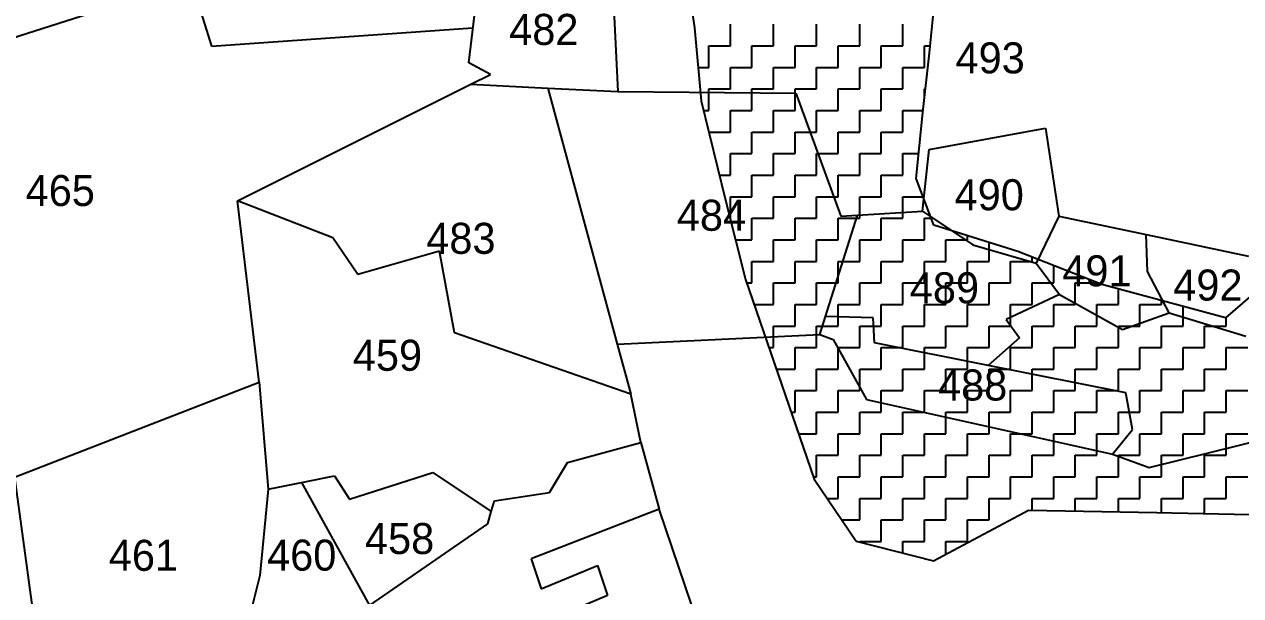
# Model space of a CAD drawing. Header units: metres. Extents: x 291362 to 296970, y 2012513 to 2016467.
# Drawn here: x 292819.4 to 293179.6, y 2015022.6 to 2015191.9 of the extents above; entities that cross this region are included whole.
import ezdxf
from ezdxf.enums import TextEntityAlignment as Align

# ---------------------------------------------------------------- set-up
doc = ezdxf.new("R2010")
doc.units = ezdxf.units.M
for name, color, linetype in [('POLY_HATCH', 12, 'Continuous'), ('POLY_PARCEL', 6, 'Continuous'), ('TEXT_PARCEL', 7, 'Continuous')]:
    doc.layers.add(name, color=color, linetype=linetype)
doc.styles.add('TEXT_MAP', font='')
doc.styles.get('TEXT_MAP').set_extended_font_data('Kruti Dev 050')

msp = doc.modelspace()

# ---------------------------------------------------------------- linework, layer by layer
at = {"layer": 'POLY_HATCH'}
for p, q in [((293087.45, 2015183.42), (293090.07, 2015210.22)), ((293015.94, 2015203.89), (293017.9, 2015190.81)), ((293017.9, 2015190.81), (293019.86, 2015169.24)), ((293085.49, 2015165.76), (293087.45, 2015183.42)), ((293019.86, 2015169.24), (293027.06, 2015139.82)), ((293083.53, 2015146.15), (293085.49, 2015165.76)), ((293088.76, 2015132.42), (293083.53, 2015146.15)), ((293027.06, 2015139.82), (293032.95, 2015116.28)), ((293113.62, 2015124.57), (293088.76, 2015132.42)), ((293138.48, 2015114.76), (293113.62, 2015124.57)), ((293194.09, 2015121.3), (293175.12, 2015104.96)), ((293032.95, 2015116.28), (293053.33, 2015057.12)), ((293175.12, 2015104.96), (293138.48, 2015114.76)), ((293053.33, 2015057.12), (293065.76, 2015038.81)), ((293088.66, 2015032.92), (293116.79, 2015047.96)), ((293116.79, 2015047.96), (293154.74, 2015047.31)), ((293154.74, 2015047.31), (293182.21, 2015046.65)), ((293065.76, 2015038.81), (293088.66, 2015032.92))]:
    msp.add_line(p, q, dxfattribs=at)
at = {"layer": 'POLY_HATCH', "linetype": 'Continuous'}
for p, q in [((293028.51, 2015185.47), (293028.51, 2015191.85)), ((293041.28, 2015185.47), (293041.28, 2015191.85)), ((293054.04, 2015185.47), (293054.04, 2015191.85)), ((293066.8, 2015185.47), (293066.8, 2015191.85)), ((293079.57, 2015185.47), (293079.57, 2015191.85)), ((293022.13, 2015185.47), (293028.51, 2015185.47)), ((293022.13, 2015179.09), (293022.13, 2015185.47)), ((293034.89, 2015185.47), (293041.28, 2015185.47)), ((293034.89, 2015179.09), (293034.89, 2015185.47)), ((293047.66, 2015185.47), (293054.04, 2015185.47)), ((293047.66, 2015179.09), (293047.66, 2015185.47)), ((293060.42, 2015185.47), (293066.8, 2015185.47)), ((293060.42, 2015179.09), (293060.42, 2015185.47)), ((293073.19, 2015185.47), (293079.57, 2015185.47)), ((293073.19, 2015179.09), (293073.19, 2015185.47)), ((293085.95, 2015185.47), (293087.65, 2015185.47)), ((293085.95, 2015179.09), (293085.95, 2015185.47)), ((293018.97, 2015179.09), (293022.13, 2015179.09)), ((293028.51, 2015179.09), (293034.89, 2015179.09)), ((293028.51, 2015172.7), (293028.51, 2015179.09)), ((293041.28, 2015179.09), (293047.66, 2015179.09)), ((293041.28, 2015172.7), (293041.28, 2015179.09)), ((293054.04, 2015179.09), (293060.42, 2015179.09)), ((293054.04, 2015172.7), (293054.04, 2015179.09)), ((293066.8, 2015179.09), (293073.19, 2015179.09)), ((293066.8, 2015172.7), (293066.8, 2015179.09)), ((293079.57, 2015179.09), (293085.95, 2015179.09)), ((293079.57, 2015172.7), (293079.57, 2015179.09)), ((293022.13, 2015172.7), (293028.51, 2015172.7)), ((293022.13, 2015166.32), (293022.13, 2015172.7)), ((293034.89, 2015172.7), (293041.28, 2015172.7)), ((293034.89, 2015166.32), (293034.89, 2015172.7)), ((293047.66, 2015172.7), (293054.04, 2015172.7)), ((293047.66, 2015166.32), (293047.66, 2015172.7)), ((293060.42, 2015172.7), (293066.8, 2015172.7)), ((293060.42, 2015166.32), (293060.42, 2015172.7)), ((293073.19, 2015172.7), (293079.57, 2015172.7)), ((293073.19, 2015166.32), (293073.19, 2015172.7)), ((293085.95, 2015172.7), (293086.26, 2015172.7)), ((293085.95, 2015169.89), (293085.95, 2015172.7)), ((293020.58, 2015166.32), (293022.13, 2015166.32)), ((293028.51, 2015166.32), (293034.89, 2015166.32)), ((293028.51, 2015159.94), (293028.51, 2015166.32)), ((293041.28, 2015166.32), (293047.66, 2015166.32)), ((293041.28, 2015159.94), (293041.28, 2015166.32)), ((293054.04, 2015166.32), (293060.42, 2015166.32)), ((293054.04, 2015159.94), (293054.04, 2015166.32)), ((293066.8, 2015166.32), (293073.19, 2015166.32)), ((293066.8, 2015159.94), (293066.8, 2015166.32)), ((293079.57, 2015166.32), (293085.55, 2015166.32)), ((293079.57, 2015159.94), (293079.57, 2015166.32)), ((293022.14, 2015159.94), (293028.51, 2015159.94)), ((293034.89, 2015159.94), (293041.28, 2015159.94)), ((293034.89, 2015153.56), (293034.89, 2015159.94)), ((293047.66, 2015159.94), (293054.04, 2015159.94)), ((293047.66, 2015153.56), (293047.66, 2015159.94)), ((293060.42, 2015159.94), (293066.8, 2015159.94)), ((293060.42, 2015153.56), (293060.42, 2015159.94)), ((293073.19, 2015159.94), (293079.57, 2015159.94)), ((293073.19, 2015153.56), (293073.19, 2015159.94)), ((293028.51, 2015153.56), (293034.89, 2015153.56)), ((293028.51, 2015147.18), (293028.51, 2015153.56)), ((293041.28, 2015153.56), (293047.66, 2015153.56)), ((293041.28, 2015147.18), (293041.28, 2015153.56)), ((293054.04, 2015153.56), (293060.42, 2015153.56)), ((293054.04, 2015147.18), (293054.04, 2015153.56)), ((293066.8, 2015153.56), (293073.19, 2015153.56)), ((293066.8, 2015147.18), (293066.8, 2015153.56)), ((293079.57, 2015153.56), (293084.27, 2015153.56)), ((293079.57, 2015147.18), (293079.57, 2015153.56)), ((293025.26, 2015147.18), (293028.51, 2015147.18)), ((293034.89, 2015147.18), (293041.28, 2015147.18)), ((293034.89, 2015140.79), (293034.89, 2015147.18)), ((293047.66, 2015147.18), (293054.04, 2015147.18)), ((293047.66, 2015140.79), (293047.66, 2015147.18)), ((293060.42, 2015147.18), (293066.8, 2015147.18)), ((293060.42, 2015140.79), (293060.42, 2015147.18)), ((293073.19, 2015147.18), (293079.57, 2015147.18)), ((293073.19, 2015140.79), (293073.19, 2015147.18)), ((293028.51, 2015140.79), (293034.89, 2015140.79)), ((293028.51, 2015134.41), (293028.51, 2015140.79)), ((293041.28, 2015140.79), (293047.66, 2015140.79)), ((293041.28, 2015134.41), (293041.28, 2015140.79)), ((293054.04, 2015140.79), (293060.42, 2015140.79)), ((293054.04, 2015134.41), (293054.04, 2015140.79)), ((293066.8, 2015140.79), (293073.19, 2015140.79)), ((293066.8, 2015134.41), (293066.8, 2015140.79)), ((293079.57, 2015140.79), (293085.57, 2015140.79)), ((293079.57, 2015134.41), (293079.57, 2015140.79)), ((293028.41, 2015134.41), (293028.51, 2015134.41)), ((293034.89, 2015134.41), (293041.28, 2015134.41)), ((293034.89, 2015128.03), (293034.89, 2015134.41)), ((293047.66, 2015134.41), (293054.04, 2015134.41)), ((293047.66, 2015128.03), (293047.66, 2015134.41)), ((293060.42, 2015134.41), (293066.8, 2015134.41)), ((293060.42, 2015128.03), (293060.42, 2015134.41)), ((293073.19, 2015134.41), (293079.57, 2015134.41)), ((293073.19, 2015128.03), (293073.19, 2015134.41)), ((293085.95, 2015134.41), (293088, 2015134.41)), ((293085.95, 2015128.03), (293085.95, 2015134.41)), ((293030.01, 2015128.03), (293034.89, 2015128.03)), ((293041.28, 2015128.03), (293047.66, 2015128.03)), ((293041.28, 2015121.65), (293041.28, 2015128.03)), ((293054.04, 2015128.03), (293060.42, 2015128.03)), ((293054.04, 2015121.65), (293054.04, 2015128.03)), ((293066.8, 2015128.03), (293073.19, 2015128.03)), ((293066.8, 2015121.65), (293066.8, 2015128.03)), ((293079.57, 2015128.03), (293085.95, 2015128.03)), ((293079.57, 2015121.65), (293079.57, 2015128.03)), ((293092.33, 2015128.03), (293098.71, 2015128.03)), ((293092.33, 2015121.65), (293092.33, 2015128.03)), ((293098.71, 2015128.03), (293098.71, 2015129.28)), ((293105.09, 2015121.65), (293105.09, 2015127.26)), ((293034.89, 2015121.65), (293041.28, 2015121.65)), ((293034.89, 2015115.27), (293034.89, 2015121.65)), ((293047.66, 2015121.65), (293054.04, 2015121.65)), ((293047.66, 2015115.27), (293047.66, 2015121.65)), ((293060.42, 2015121.65), (293066.8, 2015121.65)), ((293060.42, 2015115.27), (293060.42, 2015121.65)), ((293073.19, 2015121.65), (293079.57, 2015121.65)), ((293073.19, 2015115.27), (293073.19, 2015121.65)), ((293085.95, 2015121.65), (293092.33, 2015121.65)), ((293085.95, 2015115.27), (293085.95, 2015121.65)), ((293098.71, 2015121.65), (293105.09, 2015121.65)), ((293098.71, 2015115.27), (293098.71, 2015121.65)), ((293111.48, 2015121.65), (293117.86, 2015121.65)), ((293111.48, 2015115.27), (293111.48, 2015121.65)), ((293117.86, 2015121.65), (293117.86, 2015122.9)), ((293124.24, 2015115.27), (293124.24, 2015120.38)), ((293033.3, 2015115.27), (293034.89, 2015115.27)), ((293041.28, 2015115.27), (293047.66, 2015115.27)), ((293041.28, 2015108.89), (293041.28, 2015115.27)), ((293054.04, 2015115.27), (293060.42, 2015115.27)), ((293054.04, 2015108.89), (293054.04, 2015115.27)), ((293066.8, 2015115.27), (293073.19, 2015115.27)), ((293066.8, 2015108.89), (293066.8, 2015115.27)), ((293079.57, 2015115.27), (293085.95, 2015115.27)), ((293079.57, 2015108.89), (293079.57, 2015115.27)), ((293092.33, 2015115.27), (293098.71, 2015115.27)), ((293092.33, 2015108.89), (293092.33, 2015115.27)), ((293105.09, 2015115.27), (293111.48, 2015115.27)), ((293105.09, 2015108.89), (293105.09, 2015115.27)), ((293117.86, 2015115.27), (293124.24, 2015115.27)), ((293117.86, 2015108.89), (293117.86, 2015115.27)), ((293130.62, 2015115.27), (293137, 2015115.27)), ((293130.62, 2015108.89), (293130.62, 2015115.27)), ((293137, 2015115.27), (293137, 2015115.35)), ((293143.39, 2015108.89), (293143.39, 2015113.45)), ((293035.49, 2015108.89), (293041.28, 2015108.89)), ((293047.66, 2015108.89), (293054.04, 2015108.89)), ((293047.66, 2015102.5), (293047.66, 2015108.89)), ((293060.42, 2015108.89), (293066.8, 2015108.89)), ((293060.42, 2015102.5), (293060.42, 2015108.89)), ((293073.19, 2015108.89), (293079.57, 2015108.89)), ((293073.19, 2015102.5), (293073.19, 2015108.89)), ((293085.95, 2015108.89), (293092.33, 2015108.89)), ((293085.95, 2015102.5), (293085.95, 2015108.89)), ((293098.71, 2015108.89), (293105.09, 2015108.89)), ((293098.71, 2015102.5), (293098.71, 2015108.89)), ((293111.48, 2015108.89), (293117.86, 2015108.89)), ((293111.48, 2015102.5), (293111.48, 2015108.89)), ((293124.24, 2015108.89), (293130.62, 2015108.89)), ((293124.24, 2015102.5), (293124.24, 2015108.89)), ((293137, 2015108.89), (293143.39, 2015108.89)), ((293137, 2015102.5), (293137, 2015108.89)), ((293149.77, 2015108.89), (293156.15, 2015108.89)), ((293149.77, 2015102.5), (293149.77, 2015108.89)), ((293156.15, 2015108.89), (293156.15, 2015110.03)), ((293162.53, 2015102.5), (293162.53, 2015108.33)), ((293041.28, 2015102.5), (293047.66, 2015102.5)), ((293041.28, 2015096.12), (293041.28, 2015102.5)), ((293054.04, 2015102.5), (293060.42, 2015102.5)), ((293054.04, 2015096.12), (293054.04, 2015102.5)), ((293066.8, 2015102.5), (293073.19, 2015102.5)), ((293066.8, 2015096.12), (293066.8, 2015102.5)), ((293079.57, 2015102.5), (293085.95, 2015102.5)), ((293079.57, 2015096.12), (293079.57, 2015102.5)), ((293092.33, 2015102.5), (293098.71, 2015102.5)), ((293092.33, 2015096.12), (293092.33, 2015102.5)), ((293105.09, 2015102.5), (293111.48, 2015102.5)), ((293105.09, 2015096.12), (293105.09, 2015102.5)), ((293117.86, 2015102.5), (293124.24, 2015102.5)), ((293117.86, 2015096.12), (293117.86, 2015102.5)), ((293130.62, 2015102.5), (293137, 2015102.5)), ((293130.62, 2015096.12), (293130.62, 2015102.5)), ((293143.39, 2015102.5), (293149.77, 2015102.5)), ((293143.39, 2015096.12), (293143.39, 2015102.5)), ((293156.15, 2015102.5), (293162.53, 2015102.5)), ((293156.15, 2015096.12), (293156.15, 2015102.5)), ((293168.91, 2015102.5), (293175.3, 2015102.5)), ((293168.91, 2015096.12), (293168.91, 2015102.5)), ((293175.3, 2015102.5), (293175.3, 2015105.11)), ((293039.89, 2015096.12), (293041.28, 2015096.12)), ((293047.66, 2015096.12), (293054.04, 2015096.12)), ((293047.66, 2015089.74), (293047.66, 2015096.12)), ((293060.42, 2015096.12), (293066.8, 2015096.12)), ((293060.42, 2015089.74), (293060.42, 2015096.12)), ((293073.19, 2015096.12), (293079.57, 2015096.12)), ((293073.19, 2015089.74), (293073.19, 2015096.12)), ((293085.95, 2015096.12), (293092.33, 2015096.12)), ((293085.95, 2015089.74), (293085.95, 2015096.12)), ((293098.71, 2015096.12), (293105.09, 2015096.12)), ((293098.71, 2015089.74), (293098.71, 2015096.12)), ((293111.48, 2015096.12), (293117.86, 2015096.12)), ((293111.48, 2015089.74), (293111.48, 2015096.12)), ((293124.24, 2015096.12), (293130.62, 2015096.12)), ((293124.24, 2015089.74), (293124.24, 2015096.12)), ((293137, 2015096.12), (293143.39, 2015096.12)), ((293137, 2015089.74), (293137, 2015096.12)), ((293149.77, 2015096.12), (293156.15, 2015096.12)), ((293149.77, 2015089.74), (293149.77, 2015096.12)), ((293162.53, 2015096.12), (293168.91, 2015096.12)), ((293162.53, 2015089.74), (293162.53, 2015096.12)), ((293175.3, 2015096.12), (293181.68, 2015096.12)), ((293175.3, 2015089.74), (293175.3, 2015096.12)), ((293042.09, 2015089.74), (293047.66, 2015089.74)), ((293054.04, 2015089.74), (293060.42, 2015089.74)), ((293054.04, 2015083.36), (293054.04, 2015089.74)), ((293066.8, 2015089.74), (293073.19, 2015089.74)), ((293066.8, 2015083.36), (293066.8, 2015089.74)), ((293079.57, 2015089.74), (293085.95, 2015089.74)), ((293079.57, 2015083.36), (293079.57, 2015089.74)), ((293092.33, 2015089.74), (293098.71, 2015089.74)), ((293092.33, 2015083.36), (293092.33, 2015089.74)), ((293105.09, 2015089.74), (293111.48, 2015089.74)), ((293105.09, 2015083.36), (293105.09, 2015089.74)), ((293117.86, 2015089.74), (293124.24, 2015089.74)), ((293117.86, 2015083.36), (293117.86, 2015089.74)), ((293130.62, 2015089.74), (293137, 2015089.74)), ((293130.62, 2015083.36), (293130.62, 2015089.74)), ((293143.39, 2015089.74), (293149.77, 2015089.74)), ((293143.39, 2015083.36), (293143.39, 2015089.74)), ((293156.15, 2015089.74), (293162.53, 2015089.74)), ((293156.15, 2015083.36), (293156.15, 2015089.74)), ((293168.91, 2015089.74), (293175.3, 2015089.74)), ((293168.91, 2015083.36), (293168.91, 2015089.74)), ((293047.66, 2015083.36), (293054.04, 2015083.36)), ((293047.66, 2015076.98), (293047.66, 2015083.36)), ((293060.42, 2015083.36), (293066.8, 2015083.36)), ((293060.42, 2015076.98), (293060.42, 2015083.36)), ((293073.19, 2015083.36), (293079.57, 2015083.36)), ((293073.19, 2015076.98), (293073.19, 2015083.36)), ((293085.95, 2015083.36), (293092.33, 2015083.36)), ((293085.95, 2015076.98), (293085.95, 2015083.36)), ((293098.71, 2015083.36), (293105.09, 2015083.36)), ((293098.71, 2015076.98), (293098.71, 2015083.36)), ((293111.48, 2015083.36), (293117.86, 2015083.36)), ((293111.48, 2015076.98), (293111.48, 2015083.36)), ((293124.24, 2015083.36), (293130.62, 2015083.36)), ((293124.24, 2015076.98), (293124.24, 2015083.36)), ((293137, 2015083.36), (293143.39, 2015083.36)), ((293137, 2015076.98), (293137, 2015083.36)), ((293149.77, 2015083.36), (293156.15, 2015083.36)), ((293149.77, 2015076.98), (293149.77, 2015083.36)), ((293162.53, 2015083.36), (293168.91, 2015083.36)), ((293162.53, 2015076.98), (293162.53, 2015083.36)), ((293175.3, 2015083.36), (293181.68, 2015083.36)), ((293175.3, 2015076.98), (293175.3, 2015083.36)), ((293046.49, 2015076.98), (293047.66, 2015076.98)), ((293054.04, 2015076.98), (293060.42, 2015076.98)), ((293054.04, 2015070.59), (293054.04, 2015076.98)), ((293066.8, 2015076.98), (293073.19, 2015076.98)), ((293066.8, 2015070.59), (293066.8, 2015076.98)), ((293079.57, 2015076.98), (293085.95, 2015076.98)), ((293079.57, 2015070.59), (293079.57, 2015076.98)), ((293092.33, 2015076.98), (293098.71, 2015076.98)), ((293092.33, 2015070.59), (293092.33, 2015076.98)), ((293105.09, 2015076.98), (293111.48, 2015076.98)), ((293105.09, 2015070.59), (293105.09, 2015076.98)), ((293117.86, 2015076.98), (293124.24, 2015076.98)), ((293117.86, 2015070.59), (293117.86, 2015076.98)), ((293130.62, 2015076.98), (293137, 2015076.98)), ((293130.62, 2015070.59), (293130.62, 2015076.98)), ((293143.39, 2015076.98), (293149.77, 2015076.98)), ((293143.39, 2015070.59), (293143.39, 2015076.98)), ((293156.15, 2015076.98), (293162.53, 2015076.98)), ((293156.15, 2015070.59), (293156.15, 2015076.98)), ((293168.91, 2015076.98), (293175.3, 2015076.98)), ((293168.91, 2015070.59), (293168.91, 2015076.98)), ((293048.69, 2015070.59), (293054.04, 2015070.59)), ((293060.42, 2015070.59), (293066.8, 2015070.59)), ((293060.42, 2015064.21), (293060.42, 2015070.59)), ((293073.19, 2015070.59), (293079.57, 2015070.59)), ((293073.19, 2015064.21), (293073.19, 2015070.59)), ((293085.95, 2015070.59), (293092.33, 2015070.59)), ((293085.95, 2015064.21), (293085.95, 2015070.59)), ((293098.71, 2015070.59), (293105.09, 2015070.59)), ((293098.71, 2015064.21), (293098.71, 2015070.59)), ((293111.48, 2015070.59), (293117.86, 2015070.59)), ((293111.48, 2015064.21), (293111.48, 2015070.59)), ((293124.24, 2015070.59), (293130.62, 2015070.59)), ((293124.24, 2015064.21), (293124.24, 2015070.59)), ((293137, 2015070.59), (293143.39, 2015070.59)), ((293137, 2015064.21), (293137, 2015070.59)), ((293149.77, 2015070.59), (293156.15, 2015070.59)), ((293149.77, 2015064.21), (293149.77, 2015070.59)), ((293162.53, 2015070.59), (293168.91, 2015070.59)), ((293162.53, 2015064.21), (293162.53, 2015070.59)), ((293175.3, 2015070.59), (293181.68, 2015070.59)), ((293175.3, 2015064.21), (293175.3, 2015070.59)), ((293054.04, 2015064.21), (293060.42, 2015064.21)), ((293054.04, 2015057.83), (293054.04, 2015064.21)), ((293066.8, 2015064.21), (293073.19, 2015064.21)), ((293066.8, 2015057.83), (293066.8, 2015064.21)), ((293079.57, 2015064.21), (293085.95, 2015064.21)), ((293079.57, 2015057.83), (293079.57, 2015064.21)), ((293092.33, 2015064.21), (293098.71, 2015064.21)), ((293092.33, 2015057.83), (293092.33, 2015064.21)), ((293105.09, 2015064.21), (293111.48, 2015064.21)), ((293105.09, 2015057.83), (293105.09, 2015064.21)), ((293117.86, 2015064.21), (293124.24, 2015064.21)), ((293117.86, 2015057.83), (293117.86, 2015064.21)), ((293130.62, 2015064.21), (293137, 2015064.21)), ((293130.62, 2015057.83), (293130.62, 2015064.21)), ((293143.39, 2015064.21), (293149.77, 2015064.21)), ((293143.39, 2015057.83), (293143.39, 2015064.21)), ((293156.15, 2015064.21), (293162.53, 2015064.21)), ((293156.15, 2015057.83), (293156.15, 2015064.21)), ((293168.91, 2015064.21), (293175.3, 2015064.21)), ((293168.91, 2015057.83), (293168.91, 2015064.21)), ((293053.09, 2015057.83), (293054.04, 2015057.83)), ((293060.42, 2015057.83), (293066.8, 2015057.83)), ((293060.42, 2015051.45), (293060.42, 2015057.83)), ((293073.19, 2015057.83), (293079.57, 2015057.83)), ((293073.19, 2015051.45), (293073.19, 2015057.83)), ((293085.95, 2015057.83), (293092.33, 2015057.83)), ((293085.95, 2015051.45), (293085.95, 2015057.83)), ((293098.71, 2015057.83), (293105.09, 2015057.83)), ((293098.71, 2015051.45), (293098.71, 2015057.83)), ((293111.48, 2015057.83), (293117.86, 2015057.83)), ((293111.48, 2015051.45), (293111.48, 2015057.83)), ((293124.24, 2015057.83), (293130.62, 2015057.83)), ((293124.24, 2015051.45), (293124.24, 2015057.83)), ((293137, 2015057.83), (293143.39, 2015057.83)), ((293137, 2015051.45), (293137, 2015057.83)), ((293149.77, 2015057.83), (293156.15, 2015057.83)), ((293149.77, 2015051.45), (293149.77, 2015057.83)), ((293162.53, 2015057.83), (293168.91, 2015057.83)), ((293162.53, 2015051.45), (293162.53, 2015057.83)), ((293175.3, 2015057.83), (293181.68, 2015057.83)), ((293175.3, 2015051.45), (293175.3, 2015057.83)), ((293057.18, 2015051.45), (293060.42, 2015051.45)), ((293066.8, 2015051.45), (293073.19, 2015051.45)), ((293066.8, 2015045.07), (293066.8, 2015051.45)), ((293079.57, 2015051.45), (293085.95, 2015051.45)), ((293079.57, 2015045.07), (293079.57, 2015051.45)), ((293092.33, 2015051.45), (293098.71, 2015051.45)), ((293092.33, 2015045.07), (293092.33, 2015051.45)), ((293105.09, 2015051.45), (293111.48, 2015051.45)), ((293105.09, 2015045.07), (293105.09, 2015051.45)), ((293117.86, 2015051.45), (293124.24, 2015051.45)), ((293117.86, 2015047.94), (293117.86, 2015051.45)), ((293130.62, 2015051.45), (293137, 2015051.45)), ((293130.62, 2015047.72), (293130.62, 2015051.45)), ((293143.39, 2015051.45), (293149.77, 2015051.45)), ((293143.39, 2015047.5), (293143.39, 2015051.45)), ((293156.15, 2015051.45), (293162.53, 2015051.45)), ((293156.15, 2015047.27), (293156.15, 2015051.45)), ((293168.91, 2015051.45), (293175.3, 2015051.45)), ((293168.91, 2015046.97), (293168.91, 2015051.45)), ((293061.52, 2015045.07), (293066.8, 2015045.07)), ((293073.19, 2015045.07), (293079.57, 2015045.07)), ((293073.19, 2015038.68), (293073.19, 2015045.07)), ((293085.95, 2015045.07), (293092.33, 2015045.07)), ((293085.95, 2015038.68), (293085.95, 2015045.07)), ((293098.71, 2015045.07), (293105.09, 2015045.07)), ((293098.71, 2015038.68), (293098.71, 2015045.07)), ((293066.8, 2015038.68), (293073.19, 2015038.68)), ((293066.8, 2015038.54), (293066.8, 2015038.68)), ((293079.57, 2015038.68), (293085.95, 2015038.68)), ((293079.57, 2015035.26), (293079.57, 2015038.68)), ((293092.33, 2015038.68), (293098.71, 2015038.68)), ((293092.33, 2015034.89), (293092.33, 2015038.68))]:
    msp.add_line(p, q, dxfattribs=at)
at = {"layer": 'POLY_PARCEL'}
for p, q in [((292951.01, 2015180.41), (292954.38, 2015208.48)), ((292993.43, 2015208.43), (292995.19, 2015171.98)), ((292757.33, 2015169.09), (292868.81, 2015204.77)), ((292868.81, 2015204.77), (292874.87, 2015185.39)), ((292874.87, 2015185.39), (292952.26, 2015190.83)), ((292957.42, 2015176.97), (292951.01, 2015180.41)), ((292882.51, 2015139.53), (292951.64, 2015174.08)), ((292951.64, 2015174.08), (292957.42, 2015176.97)), ((292951.64, 2015174.08), (292974.41, 2015172.98)), ((292974.41, 2015172.98), (292995.19, 2015171.98)), ((292974.41, 2015172.98), (292995, 2015097.16)), ((292995.19, 2015171.98), (293047.92, 2015171.49)), ((293047.92, 2015171.49), (293061.23, 2015135.04)), ((293087.35, 2015154.74), (293121.85, 2015161.14)), ((293121.85, 2015161.14), (293125.79, 2015135.04)), ((293085.38, 2015136.52), (293087.35, 2015154.74)), ((292910.81, 2015128.6), (292882.51, 2015139.53)), ((292888.92, 2015085.85), (292882.51, 2015139.53)), ((293056.64, 2015105.3), (293066.13, 2015135.34)), ((293061.23, 2015135.04), (293066.13, 2015135.34)), ((293066.13, 2015135.34), (293085.38, 2015136.52)), ((293085.38, 2015136.52), (293100.3, 2015126.57)), ((293125.79, 2015135.04), (293119.02, 2015121.15)), ((293125.79, 2015135.04), (293151.57, 2015129.61)), ((292918.2, 2015117.76), (292910.81, 2015128.6)), ((293152.04, 2015118.69), (293151.57, 2015129.61)), ((293151.57, 2015129.61), (293181.97, 2015123.22)), ((292942.35, 2015124.66), (292918.2, 2015117.76)), ((292946.79, 2015100.52), (292942.35, 2015124.66)), ((293100.3, 2015126.57), (293119.02, 2015121.15)), ((293119.02, 2015121.15), (293125.92, 2015111.8)), ((293158.45, 2015106.38), (293152.04, 2015118.69)), ((293125.92, 2015111.8), (293110.15, 2015104.41)), ((293125.92, 2015111.8), (293144.65, 2015101.45)), ((293054.96, 2015099.98), (293056.64, 2015105.3)), ((293070.73, 2015104.9), (293056.64, 2015105.3)), ((293144.65, 2015101.45), (293158.45, 2015106.38)), ((293158.45, 2015106.38), (293181.12, 2015099.48)), ((293071.22, 2015097.51), (293070.73, 2015104.9)), ((293110.15, 2015104.41), (293114.1, 2015098.99)), ((292999.03, 2015082.3), (292946.79, 2015100.52)), ((292995, 2015097.16), (293054.96, 2015099.98)), ((293054.96, 2015099.98), (293058.9, 2015098.5)), ((293058.9, 2015098.5), (293068.76, 2015080.77)), ((293114.1, 2015098.99), (293104.87, 2015090.83)), ((292995, 2015097.16), (292999.03, 2015082.3)), ((293104.87, 2015090.83), (293071.22, 2015097.51)), ((293145.64, 2015082.74), (293104.87, 2015090.83)), ((292816.47, 2015057.77), (292888.92, 2015085.85)), ((292888.92, 2015085.85), (292891.59, 2015054.22)), ((293001.99, 2015068.01), (292999.03, 2015082.3)), ((293068.76, 2015080.77), (293141.69, 2015064.51)), ((293147.61, 2015071.9), (293145.64, 2015082.74)), ((293141.69, 2015064.51), (293147.61, 2015071.9)), ((293152.54, 2015060.57), (293188.25, 2015069.5)), ((292980.3, 2015062.1), (293001.99, 2015068.01)), ((293001.99, 2015068.01), (293007.41, 2015048.31)), ((292974.88, 2015053.24), (292980.3, 2015062.1)), ((293141.69, 2015064.51), (293152.54, 2015060.57)), ((292915.74, 2015051.27), (292940.38, 2015059.15)), ((292940.38, 2015059.15), (292957.7, 2015047.59)), ((292816.47, 2015057.77), (292823.95, 2015003.41)), ((292891.59, 2015054.22), (292901.45, 2015056.19)), ((292901.45, 2015056.19), (292911.3, 2015058.16)), ((292901.45, 2015056.19), (292921.65, 2015019.75)), ((292911.3, 2015058.16), (292915.74, 2015051.27)), ((292891.59, 2015054.22), (292889.13, 2015028.61)), ((292958.62, 2015050.78), (292974.88, 2015053.24)), ((292957.7, 2015047.59), (292958.62, 2015050.78)), ((293007.41, 2015048.31), (292969.46, 2015033.54)), ((293026.16, 2014992.94), (293007.41, 2015048.31)), ((292956.64, 2015043.88), (292957.7, 2015047.59)), ((292921.65, 2015019.75), (292956.64, 2015043.88)), ((292969.46, 2015033.54), (292972.42, 2015024.67)), ((292972.42, 2015024.67), (292989.17, 2015031.57)), ((292989.17, 2015031.57), (292992.13, 2015022.7)), ((292889.13, 2015028.61), (292885.68, 2015014.82)), ((292992.13, 2015022.7), (292945.31, 2015003))]:
    msp.add_line(p, q, dxfattribs=at)

# ---------------------------------------------------------------- texts
at = {"layer": 'TEXT_PARCEL', "style": 'TEXT_MAP'}
for s, p in [('482', (292973.25, 2015190.35)), ('493', (293105.42, 2015181.92)), ('465', (292830.05, 2015142.64)), ('490', (293105.15, 2015141.38)), ('484', (293022.89, 2015135.31)), ('483', (292948.69, 2015128.48)), ('491', (293137.04, 2015118.85)), ('489', (293091.88, 2015113.82)), ('492', (293169.9, 2015114.64)), ('459', (292926.94, 2015093.85)), ('488', (293100.22, 2015085.04)), ('458', (292930.53, 2015039.57)), ('461', (292854.68, 2015034.61)), ('460', (292901.55, 2015034.66))]:
    msp.add_text(s, height=9.19, dxfattribs=at).set_placement(p, align=Align.MIDDLE)

doc.saveas('drawing.dxf')
